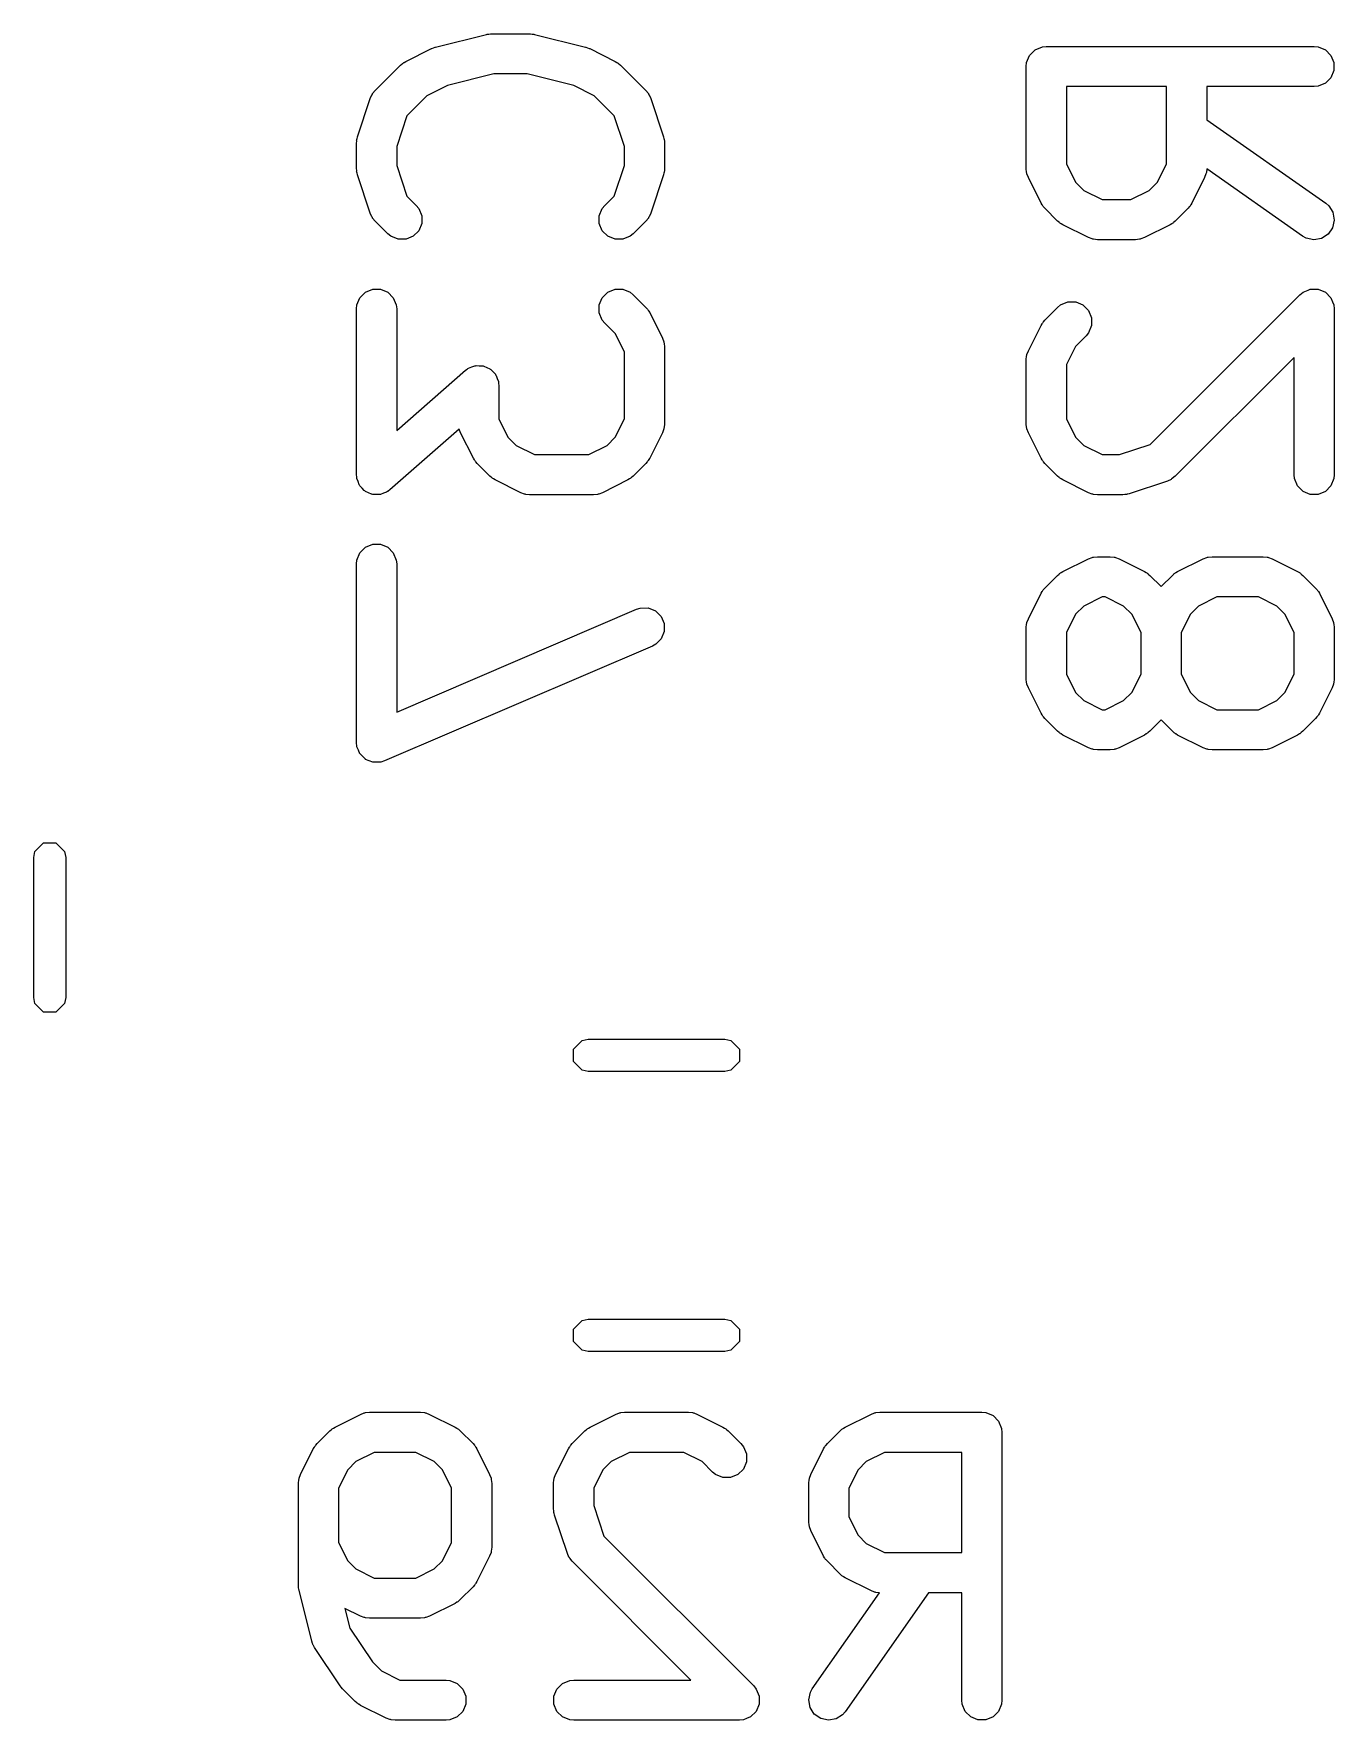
# Model space of a CAD drawing. Header units: inches. Extents: x 1.47 to 5.17, y -6.85 to -1.2.
# Drawn here: x 3.314 to 3.5051, y -6.5088 to -6.2609 of the extents above; entities that cross this region are included whole.
import ezdxf

# ---------------------------------------------------------------- set-up
doc = ezdxf.new("R2010")
doc.units = ezdxf.units.IN
doc.header["$MEASUREMENT"] = 0
doc.layers.add('B.Silkscreen', color=31, linetype='CONTINUOUS', true_color=0xe8b2a7)

msp = doc.modelspace()

# ---------------------------------------------------------------- linework, layer by layer
at = {"layer": 'B.Silkscreen', "linetype": 'CONTINUOUS'}
for p, q in [((3.37302, -6.26281), (3.38052, -6.26094)), ((3.38052, -6.26094), (3.38062, -6.26092)), ((3.38062, -6.26092), (3.38066, -6.26091)), ((3.38066, -6.26091), (3.38088, -6.26089)), ((3.38088, -6.26089), (3.38109, -6.26085)), ((3.38109, -6.26085), (3.38114, -6.26086)), ((3.38114, -6.26086), (3.38124, -6.26085)), ((3.38124, -6.26085), (3.38686, -6.26085)), ((3.38686, -6.26085), (3.38696, -6.26086)), ((3.38696, -6.26086), (3.387, -6.26085)), ((3.387, -6.26085), (3.38722, -6.26089)), ((3.38722, -6.26089), (3.38744, -6.26091)), ((3.38744, -6.26091), (3.38748, -6.26092)), ((3.38748, -6.26092), (3.38758, -6.26094)), ((3.38758, -6.26094), (3.39508, -6.26281)), ((3.36867, -6.26491), (3.37242, -6.26304)), ((3.37242, -6.26304), (3.37246, -6.26302)), ((3.37246, -6.26302), (3.37248, -6.26301)), ((3.37248, -6.26301), (3.37272, -6.26292)), ((3.37272, -6.26292), (3.37296, -6.26283)), ((3.37296, -6.26283), (3.37298, -6.26283)), ((3.37298, -6.26283), (3.37302, -6.26281)), ((3.39508, -6.26281), (3.39512, -6.26283)), ((3.39512, -6.26283), (3.39514, -6.26283)), ((3.39514, -6.26283), (3.39538, -6.26292)), ((3.39538, -6.26292), (3.39562, -6.26301)), ((3.39562, -6.26301), (3.39564, -6.26302)), ((3.39564, -6.26302), (3.39568, -6.26304)), ((3.39568, -6.26304), (3.39943, -6.26491)), ((3.45989, -6.2651), (3.46033, -6.26404)), ((3.46033, -6.26404), (3.46115, -6.26322)), ((3.46115, -6.26322), (3.46221, -6.26278)), ((3.46221, -6.26278), (3.46279, -6.26272)), ((3.46279, -6.26272), (3.50216, -6.26272)), ((3.50216, -6.26272), (3.50273, -6.26278)), ((3.50273, -6.26278), (3.5038, -6.26322)), ((3.5038, -6.26322), (3.50461, -6.26404)), ((3.50461, -6.26404), (3.50505, -6.2651)), ((3.36415, -6.26921), (3.3679, -6.26546)), ((3.3679, -6.26546), (3.36813, -6.26528)), ((3.36813, -6.26528), (3.36818, -6.26522)), ((3.36818, -6.26522), (3.36827, -6.26516)), ((3.36827, -6.26516), (3.36835, -6.2651)), ((3.36835, -6.2651), (3.36842, -6.26507)), ((3.36842, -6.26507), (3.36867, -6.26491)), ((3.3816, -6.26676), (3.37477, -6.26846)), ((3.3865, -6.26676), (3.3816, -6.26676)), ((3.39333, -6.26846), (3.3865, -6.26676)), ((3.39943, -6.26491), (3.39968, -6.26507)), ((3.39968, -6.26507), (3.39975, -6.2651)), ((3.39975, -6.2651), (3.39983, -6.26516)), ((3.39983, -6.26516), (3.39992, -6.26522)), ((3.39992, -6.26522), (3.39997, -6.26528)), ((3.39997, -6.26528), (3.4002, -6.26546)), ((3.4002, -6.26546), (3.40395, -6.26921)), ((3.45984, -6.26568), (3.45989, -6.2651)), ((3.45984, -6.28068), (3.45984, -6.26568)), ((3.50505, -6.26625), (3.50461, -6.26732)), ((3.50505, -6.2651), (3.50505, -6.26625)), ((3.36378, -6.26966), (3.36415, -6.26921)), ((3.37477, -6.26846), (3.37174, -6.26998)), ((3.39636, -6.26998), (3.39333, -6.26846)), ((3.40395, -6.26921), (3.40431, -6.26966)), ((3.48046, -6.26863), (3.46574, -6.26863)), ((3.46574, -6.26863), (3.46574, -6.27998)), ((3.48046, -6.27998), (3.48046, -6.26863)), ((3.50216, -6.26863), (3.48636, -6.26863)), ((3.48636, -6.26863), (3.48636, -6.27351)), ((3.50273, -6.26857), (3.50216, -6.26863)), ((3.5038, -6.26813), (3.50273, -6.26857)), ((3.50461, -6.26732), (3.5038, -6.26813)), ((3.36156, -6.27599), (3.36344, -6.27037)), ((3.36344, -6.27037), (3.36367, -6.26984)), ((3.36367, -6.26984), (3.36374, -6.26976)), ((3.36374, -6.26976), (3.36378, -6.26966)), ((3.37174, -6.26998), (3.36882, -6.2729)), ((3.39928, -6.2729), (3.39636, -6.26998)), ((3.40431, -6.26966), (3.40435, -6.26976)), ((3.40435, -6.26976), (3.40442, -6.26984)), ((3.40442, -6.26984), (3.40466, -6.27037)), ((3.40466, -6.27037), (3.40653, -6.27599)), ((3.36882, -6.2729), (3.36732, -6.27741)), ((3.40078, -6.27741), (3.39928, -6.2729)), ((3.48636, -6.27351), (3.50385, -6.28576)), ((3.36141, -6.27693), (3.36144, -6.27663)), ((3.36143, -6.27656), (3.36146, -6.27645)), ((3.36144, -6.27663), (3.36143, -6.27656)), ((3.36146, -6.27645), (3.36147, -6.27635)), ((3.36147, -6.27635), (3.3615, -6.27628)), ((3.3615, -6.27628), (3.36156, -6.27599)), ((3.40653, -6.27599), (3.4066, -6.27628)), ((3.4066, -6.27628), (3.40663, -6.27635)), ((3.40663, -6.27635), (3.40664, -6.27645)), ((3.40664, -6.27645), (3.40666, -6.27656)), ((3.40666, -6.27656), (3.40666, -6.27663)), ((3.40666, -6.27663), (3.40669, -6.27693)), ((3.36141, -6.28068), (3.36141, -6.27693)), ((3.36732, -6.27741), (3.36732, -6.2802)), ((3.40078, -6.2802), (3.40078, -6.27741)), ((3.40669, -6.27693), (3.40669, -6.28068)), ((3.36144, -6.28097), (3.36141, -6.28068)), ((3.36143, -6.28105), (3.36144, -6.28097)), ((3.36146, -6.28115), (3.36143, -6.28105)), ((3.36147, -6.28125), (3.36146, -6.28115)), ((3.3615, -6.28132), (3.36147, -6.28125)), ((3.36156, -6.28161), (3.3615, -6.28132)), ((3.36344, -6.28723), (3.36156, -6.28161)), ((3.36732, -6.2802), (3.36882, -6.28471)), ((3.39928, -6.28471), (3.40078, -6.2802)), ((3.40653, -6.28161), (3.40466, -6.28723)), ((3.4066, -6.28132), (3.40653, -6.28161)), ((3.40663, -6.28125), (3.4066, -6.28132)), ((3.40664, -6.28115), (3.40663, -6.28125)), ((3.40666, -6.28105), (3.40664, -6.28115)), ((3.40669, -6.28068), (3.40666, -6.28097)), ((3.40666, -6.28097), (3.40666, -6.28105)), ((3.45989, -6.28125), (3.45984, -6.28068)), ((3.45993, -6.28135), (3.45989, -6.28125)), ((3.45994, -6.28146), (3.45993, -6.28135)), ((3.46015, -6.282), (3.45994, -6.28146)), ((3.46574, -6.27998), (3.46709, -6.28268)), ((3.47911, -6.28268), (3.48046, -6.27998)), ((3.48626, -6.28146), (3.48605, -6.282)), ((3.48627, -6.28135), (3.48626, -6.28146)), ((3.48631, -6.28125), (3.48627, -6.28135)), ((3.48636, -6.28072), (3.48631, -6.28125)), ((3.50046, -6.29059), (3.48636, -6.28072)), ((3.46202, -6.28575), (3.46015, -6.282)), ((3.46709, -6.28268), (3.46829, -6.28387)), ((3.46829, -6.28387), (3.47098, -6.28522)), ((3.47521, -6.28522), (3.47791, -6.28387)), ((3.47791, -6.28387), (3.47911, -6.28268)), ((3.48605, -6.282), (3.48418, -6.28575)), ((3.36882, -6.28471), (3.3702, -6.28609)), ((3.3702, -6.28609), (3.37057, -6.28653)), ((3.37057, -6.28653), (3.37101, -6.2876)), ((3.39709, -6.2876), (3.39753, -6.28653)), ((3.39753, -6.28653), (3.3979, -6.28609)), ((3.3979, -6.28609), (3.39928, -6.28471)), ((3.46218, -6.28599), (3.46202, -6.28575)), ((3.46221, -6.28607), (3.46218, -6.28599)), ((3.46227, -6.28615), (3.46221, -6.28607)), ((3.46233, -6.28624), (3.46227, -6.28615)), ((3.46239, -6.28629), (3.46233, -6.28624)), ((3.46257, -6.28651), (3.46239, -6.28629)), ((3.46445, -6.28839), (3.46257, -6.28651)), ((3.47098, -6.28522), (3.47521, -6.28522)), ((3.48362, -6.28651), (3.48175, -6.28839)), ((3.48381, -6.28629), (3.48362, -6.28651)), ((3.48387, -6.28624), (3.48381, -6.28629)), ((3.48392, -6.28615), (3.48387, -6.28624)), ((3.48399, -6.28607), (3.48392, -6.28615)), ((3.48402, -6.28599), (3.48399, -6.28607)), ((3.48418, -6.28575), (3.48402, -6.28599)), ((3.50385, -6.28576), (3.50429, -6.28613)), ((3.50429, -6.28613), (3.50491, -6.2871)), ((3.36367, -6.28776), (3.36344, -6.28723)), ((3.36374, -6.28784), (3.36367, -6.28776)), ((3.36378, -6.28794), (3.36374, -6.28784)), ((3.36415, -6.28839), (3.36378, -6.28794)), ((3.36602, -6.29026), (3.36415, -6.28839)), ((3.37101, -6.28875), (3.37057, -6.28982)), ((3.37101, -6.2876), (3.37101, -6.28875)), ((3.39709, -6.28875), (3.39709, -6.2876)), ((3.39753, -6.28982), (3.39709, -6.28875)), ((3.40395, -6.28839), (3.40207, -6.29026)), ((3.40431, -6.28794), (3.40395, -6.28839)), ((3.40435, -6.28784), (3.40431, -6.28794)), ((3.40442, -6.28776), (3.40435, -6.28784)), ((3.40466, -6.28723), (3.40442, -6.28776)), ((3.46468, -6.28857), (3.46445, -6.28839)), ((3.46473, -6.28863), (3.46468, -6.28857)), ((3.46482, -6.28869), (3.46473, -6.28863)), ((3.4649, -6.28876), (3.46482, -6.28869)), ((3.46497, -6.28879), (3.4649, -6.28876)), ((3.46522, -6.28894), (3.46497, -6.28879)), ((3.46897, -6.29082), (3.46522, -6.28894)), ((3.48098, -6.28894), (3.47723, -6.29082)), ((3.48123, -6.28879), (3.48098, -6.28894)), ((3.4813, -6.28876), (3.48123, -6.28879)), ((3.48138, -6.28869), (3.4813, -6.28876)), ((3.48147, -6.28863), (3.48138, -6.28869)), ((3.48152, -6.28857), (3.48147, -6.28863)), ((3.48175, -6.28839), (3.48152, -6.28857)), ((3.50511, -6.28824), (3.50486, -6.28936)), ((3.50491, -6.2871), (3.50511, -6.28824)), ((3.36647, -6.29063), (3.36602, -6.29026)), ((3.36754, -6.29107), (3.36647, -6.29063)), ((3.36869, -6.29107), (3.36754, -6.29107)), ((3.36975, -6.29063), (3.36869, -6.29107)), ((3.37057, -6.28982), (3.36975, -6.29063)), ((3.39834, -6.29063), (3.39753, -6.28982)), ((3.39941, -6.29107), (3.39834, -6.29063)), ((3.40056, -6.29107), (3.39941, -6.29107)), ((3.40162, -6.29063), (3.40056, -6.29107)), ((3.40207, -6.29026), (3.40162, -6.29063)), ((3.46951, -6.29102), (3.46897, -6.29082)), ((3.46961, -6.29103), (3.46951, -6.29102)), ((3.46971, -6.29107), (3.46961, -6.29103)), ((3.47029, -6.29113), (3.46971, -6.29107)), ((3.47591, -6.29113), (3.47029, -6.29113)), ((3.47649, -6.29107), (3.47591, -6.29113)), ((3.47659, -6.29103), (3.47649, -6.29107)), ((3.47669, -6.29102), (3.47659, -6.29103)), ((3.47723, -6.29082), (3.47669, -6.29102)), ((3.50097, -6.29088), (3.50046, -6.29059)), ((3.50209, -6.29113), (3.50097, -6.29088)), ((3.50323, -6.29093), (3.50209, -6.29113)), ((3.5042, -6.29031), (3.50323, -6.29093)), ((3.50486, -6.28936), (3.5042, -6.29031)), ((3.36191, -6.29966), (3.36272, -6.29884)), ((3.36272, -6.29884), (3.36379, -6.2984)), ((3.36379, -6.2984), (3.36494, -6.2984)), ((3.36494, -6.2984), (3.366, -6.29884)), ((3.366, -6.29884), (3.36682, -6.29966)), ((3.39753, -6.29966), (3.39834, -6.29884)), ((3.39834, -6.29884), (3.39941, -6.2984)), ((3.39941, -6.2984), (3.40056, -6.2984)), ((3.40056, -6.2984), (3.40162, -6.29884)), ((3.40162, -6.29884), (3.40207, -6.29921)), ((3.50007, -6.29921), (3.50052, -6.29884)), ((3.50052, -6.29884), (3.50127, -6.29853)), ((3.50127, -6.29853), (3.50158, -6.2984)), ((3.50158, -6.2984), (3.50273, -6.2984)), ((3.50273, -6.2984), (3.5038, -6.29884)), ((3.5038, -6.29884), (3.50461, -6.29966)), ((3.36141, -6.3013), (3.36147, -6.30072)), ((3.36141, -6.32567), (3.36141, -6.3013)), ((3.36147, -6.30072), (3.36191, -6.29966)), ((3.36682, -6.29966), (3.36726, -6.30072)), ((3.36726, -6.30072), (3.36732, -6.3013)), ((3.36732, -6.3013), (3.36732, -6.31916)), ((3.39709, -6.30072), (3.39753, -6.29966)), ((3.39709, -6.30187), (3.39709, -6.30072)), ((3.40207, -6.29921), (3.40395, -6.30109)), ((3.40395, -6.30109), (3.40413, -6.30131)), ((3.40413, -6.30131), (3.40419, -6.30136)), ((3.40419, -6.30136), (3.40425, -6.30145)), ((3.40425, -6.30145), (3.40431, -6.30153)), ((3.40431, -6.30153), (3.40434, -6.3016)), ((3.40434, -6.3016), (3.4045, -6.30185)), ((3.46257, -6.30296), (3.46445, -6.30109)), ((3.46445, -6.30109), (3.4649, -6.30072)), ((3.4649, -6.30072), (3.46596, -6.30028)), ((3.46596, -6.30028), (3.46711, -6.30028)), ((3.46711, -6.30028), (3.46818, -6.30072)), ((3.46818, -6.30072), (3.46899, -6.30153)), ((3.46899, -6.30153), (3.46943, -6.3026)), ((3.47807, -6.32121), (3.50007, -6.29921)), ((3.50461, -6.29966), (3.50487, -6.30028)), ((3.50487, -6.30028), (3.50505, -6.30072)), ((3.50505, -6.30072), (3.50511, -6.3013)), ((3.50511, -6.3013), (3.50511, -6.32567)), ((3.39753, -6.30294), (3.39709, -6.30187)), ((3.3979, -6.30339), (3.39753, -6.30294)), ((3.39943, -6.30492), (3.3979, -6.30339)), ((3.4045, -6.30185), (3.40637, -6.3056)), ((3.46015, -6.30748), (3.46202, -6.30373)), ((3.46202, -6.30373), (3.46218, -6.30348)), ((3.46218, -6.30348), (3.46221, -6.30341)), ((3.46221, -6.30341), (3.46227, -6.30333)), ((3.46227, -6.30333), (3.46233, -6.30324)), ((3.46233, -6.30324), (3.46239, -6.30319)), ((3.46239, -6.30319), (3.46257, -6.30296)), ((3.46943, -6.30375), (3.46899, -6.30481)), ((3.46943, -6.3026), (3.46943, -6.30375)), ((3.40078, -6.30762), (3.39943, -6.30492)), ((3.40637, -6.3056), (3.40658, -6.30614)), ((3.40658, -6.30614), (3.40659, -6.30625)), ((3.40659, -6.30625), (3.40663, -6.30635)), ((3.40663, -6.30635), (3.40669, -6.30692)), ((3.46863, -6.30526), (3.46709, -6.3068)), ((3.46899, -6.30481), (3.46863, -6.30526)), ((3.40078, -6.31747), (3.40078, -6.30762)), ((3.40669, -6.30692), (3.40669, -6.31817)), ((3.45984, -6.3088), (3.45989, -6.30822)), ((3.45984, -6.31817), (3.45984, -6.3088)), ((3.45989, -6.30822), (3.45993, -6.30812)), ((3.45993, -6.30812), (3.45994, -6.30802)), ((3.45994, -6.30802), (3.46015, -6.30748)), ((3.46709, -6.3068), (3.46574, -6.30949)), ((3.49921, -6.30843), (3.48175, -6.32588)), ((3.49921, -6.32567), (3.49921, -6.30843)), ((3.36732, -6.31916), (3.37742, -6.31032)), ((3.37742, -6.31032), (3.37767, -6.31015)), ((3.37767, -6.31015), (3.37772, -6.31009)), ((3.37772, -6.31009), (3.37777, -6.31007)), ((3.37777, -6.31007), (3.37789, -6.30999)), ((3.37789, -6.30999), (3.37834, -6.30983)), ((3.37834, -6.30983), (3.37878, -6.30965)), ((3.37878, -6.30965), (3.37888, -6.30965)), ((3.37888, -6.30965), (3.37898, -6.30962)), ((3.37898, -6.30962), (3.37946, -6.30965)), ((3.37946, -6.30965), (3.37994, -6.30965)), ((3.37994, -6.30965), (3.38003, -6.30969)), ((3.38003, -6.30969), (3.38013, -6.3097)), ((3.38013, -6.3097), (3.38056, -6.30991)), ((3.38056, -6.30991), (3.381, -6.31009)), ((3.381, -6.31009), (3.38107, -6.31016)), ((3.38107, -6.31016), (3.38116, -6.31021)), ((3.38116, -6.31021), (3.38148, -6.31057)), ((3.38148, -6.31057), (3.38182, -6.31091)), ((3.38182, -6.31091), (3.38185, -6.311)), ((3.38185, -6.311), (3.38192, -6.31107)), ((3.38192, -6.31107), (3.38207, -6.31153)), ((3.38207, -6.31153), (3.38226, -6.31197)), ((3.46574, -6.30949), (3.46574, -6.31747)), ((3.38226, -6.31197), (3.38227, -6.31211)), ((3.38227, -6.31211), (3.38229, -6.31216)), ((3.38229, -6.31216), (3.38228, -6.31224)), ((3.38228, -6.31224), (3.38231, -6.31255)), ((3.38231, -6.31255), (3.38231, -6.31747)), ((3.37652, -6.31896), (3.36631, -6.32789)), ((3.37672, -6.31949), (3.37652, -6.31896)), ((3.38231, -6.31747), (3.38366, -6.32017)), ((3.39943, -6.32017), (3.40078, -6.31747)), ((3.40658, -6.31895), (3.40637, -6.31949)), ((3.40659, -6.31885), (3.40658, -6.31895)), ((3.40663, -6.31875), (3.40659, -6.31885)), ((3.40669, -6.31817), (3.40663, -6.31875)), ((3.45989, -6.31875), (3.45984, -6.31817)), ((3.45993, -6.31885), (3.45989, -6.31875)), ((3.45994, -6.31895), (3.45993, -6.31885)), ((3.46015, -6.31949), (3.45994, -6.31895)), ((3.46574, -6.31747), (3.46709, -6.32017)), ((3.37859, -6.32324), (3.37672, -6.31949)), ((3.38366, -6.32017), (3.38486, -6.32137)), ((3.38486, -6.32137), (3.38756, -6.32272)), ((3.39554, -6.32272), (3.39823, -6.32137)), ((3.39823, -6.32137), (3.39943, -6.32017)), ((3.40637, -6.31949), (3.4045, -6.32324)), ((3.46202, -6.32324), (3.46015, -6.31949)), ((3.46709, -6.32017), (3.46829, -6.32137)), ((3.46829, -6.32137), (3.47098, -6.32272)), ((3.47356, -6.32272), (3.47807, -6.32121)), ((3.37875, -6.32349), (3.37859, -6.32324)), ((3.37878, -6.32356), (3.37875, -6.32349)), ((3.37885, -6.32364), (3.37878, -6.32356)), ((3.3789, -6.32373), (3.37885, -6.32364)), ((3.37896, -6.32378), (3.3789, -6.32373)), ((3.37915, -6.32401), (3.37896, -6.32378)), ((3.38756, -6.32272), (3.39554, -6.32272)), ((3.40413, -6.32378), (3.40395, -6.32401)), ((3.40419, -6.32373), (3.40413, -6.32378)), ((3.40425, -6.32364), (3.40419, -6.32373)), ((3.40431, -6.32356), (3.40425, -6.32364)), ((3.40434, -6.32349), (3.40431, -6.32356)), ((3.4045, -6.32324), (3.40434, -6.32349)), ((3.46218, -6.32349), (3.46202, -6.32324)), ((3.46221, -6.32356), (3.46218, -6.32349)), ((3.46227, -6.32364), (3.46221, -6.32356)), ((3.46233, -6.32373), (3.46227, -6.32364)), ((3.46239, -6.32378), (3.46233, -6.32373)), ((3.46257, -6.32401), (3.46239, -6.32378)), ((3.47098, -6.32272), (3.47356, -6.32272)), ((3.36144, -6.32597), (3.36141, -6.32567)), ((3.36144, -6.32605), (3.36144, -6.32597)), ((3.36145, -6.32611), (3.36144, -6.32605)), ((3.36147, -6.32625), (3.36145, -6.32611)), ((3.36165, -6.32669), (3.36147, -6.32625)), ((3.38102, -6.32588), (3.37915, -6.32401)), ((3.38125, -6.32607), (3.38102, -6.32588)), ((3.3813, -6.32613), (3.38125, -6.32607)), ((3.38139, -6.32618), (3.3813, -6.32613)), ((3.38147, -6.32625), (3.38139, -6.32618)), ((3.38154, -6.32628), (3.38147, -6.32625)), ((3.38179, -6.32644), (3.38154, -6.32628)), ((3.38554, -6.32831), (3.38179, -6.32644)), ((3.4013, -6.32644), (3.39755, -6.32831)), ((3.40155, -6.32628), (3.4013, -6.32644)), ((3.40162, -6.32625), (3.40155, -6.32628)), ((3.4017, -6.32618), (3.40162, -6.32625)), ((3.40179, -6.32613), (3.4017, -6.32618)), ((3.40184, -6.32607), (3.40179, -6.32613)), ((3.40207, -6.32588), (3.40184, -6.32607)), ((3.40395, -6.32401), (3.40207, -6.32588)), ((3.46445, -6.32588), (3.46257, -6.32401)), ((3.46468, -6.32607), (3.46445, -6.32588)), ((3.46473, -6.32613), (3.46468, -6.32607)), ((3.46482, -6.32618), (3.46473, -6.32613)), ((3.4649, -6.32625), (3.46482, -6.32618)), ((3.46497, -6.32628), (3.4649, -6.32625)), ((3.46522, -6.32644), (3.46497, -6.32628)), ((3.46897, -6.32831), (3.46522, -6.32644)), ((3.48112, -6.32636), (3.48059, -6.3266)), ((3.4812, -6.32629), (3.48112, -6.32636)), ((3.4813, -6.32625), (3.4812, -6.32629)), ((3.48175, -6.32588), (3.4813, -6.32625)), ((3.49926, -6.32625), (3.49921, -6.32567)), ((3.4997, -6.32731), (3.49926, -6.32625)), ((3.50505, -6.32625), (3.50461, -6.32731)), ((3.50511, -6.32567), (3.50505, -6.32625)), ((3.3618, -6.32714), (3.36165, -6.32669)), ((3.36187, -6.32722), (3.3618, -6.32714)), ((3.36191, -6.32731), (3.36187, -6.32722)), ((3.36225, -6.32765), (3.36191, -6.32731)), ((3.36256, -6.32801), (3.36225, -6.32765)), ((3.36265, -6.32805), (3.36256, -6.32801)), ((3.36272, -6.32813), (3.36265, -6.32805)), ((3.36317, -6.32831), (3.36272, -6.32813)), ((3.3636, -6.32852), (3.36317, -6.32831)), ((3.36369, -6.32853), (3.3636, -6.32852)), ((3.36379, -6.32857), (3.36369, -6.32853)), ((3.36427, -6.32857), (3.36379, -6.32857)), ((3.36475, -6.3286), (3.36427, -6.32857)), ((3.36484, -6.32857), (3.36475, -6.3286)), ((3.36494, -6.32857), (3.36484, -6.32857)), ((3.36538, -6.32838), (3.36494, -6.32857)), ((3.36584, -6.32823), (3.36538, -6.32838)), ((3.36595, -6.32815), (3.36584, -6.32823)), ((3.366, -6.32813), (3.36595, -6.32815)), ((3.36606, -6.32807), (3.366, -6.32813)), ((3.36631, -6.32789), (3.36606, -6.32807)), ((3.38608, -6.32852), (3.38554, -6.32831)), ((3.38619, -6.32853), (3.38608, -6.32852)), ((3.38628, -6.32857), (3.38619, -6.32853)), ((3.38686, -6.32862), (3.38628, -6.32857)), ((3.39623, -6.32862), (3.38686, -6.32862)), ((3.39681, -6.32857), (3.39623, -6.32862)), ((3.39691, -6.32853), (3.39681, -6.32857)), ((3.39701, -6.32852), (3.39691, -6.32853)), ((3.39755, -6.32831), (3.39701, -6.32852)), ((3.46951, -6.32852), (3.46897, -6.32831)), ((3.46961, -6.32853), (3.46951, -6.32852)), ((3.46971, -6.32857), (3.46961, -6.32853)), ((3.47029, -6.32862), (3.46971, -6.32857)), ((3.47404, -6.32862), (3.47029, -6.32862)), ((3.47433, -6.32859), (3.47404, -6.32862)), ((3.47441, -6.3286), (3.47433, -6.32859)), ((3.47451, -6.32858), (3.47441, -6.3286)), ((3.47461, -6.32857), (3.47451, -6.32858)), ((3.47468, -6.32854), (3.47461, -6.32857)), ((3.47497, -6.32847), (3.47468, -6.32854)), ((3.48059, -6.3266), (3.47497, -6.32847)), ((3.50052, -6.32813), (3.4997, -6.32731)), ((3.50158, -6.32857), (3.50052, -6.32813)), ((3.50273, -6.32857), (3.50158, -6.32857)), ((3.5038, -6.32813), (3.50273, -6.32857)), ((3.50461, -6.32731), (3.5038, -6.32813)), ((3.36191, -6.33715), (3.36272, -6.33634)), ((3.36272, -6.33634), (3.36379, -6.3359)), ((3.36379, -6.3359), (3.36494, -6.3359)), ((3.36494, -6.3359), (3.366, -6.33634)), ((3.366, -6.33634), (3.36682, -6.33715)), ((3.36141, -6.33879), (3.36147, -6.33822)), ((3.36141, -6.36504), (3.36141, -6.33879)), ((3.36147, -6.33822), (3.36191, -6.33715)), ((3.36682, -6.33715), (3.36726, -6.33822)), ((3.36726, -6.33822), (3.36732, -6.33879)), ((3.36732, -6.33879), (3.36732, -6.36056)), ((3.46522, -6.3399), (3.46897, -6.33803)), ((3.46897, -6.33803), (3.46951, -6.33782)), ((3.46951, -6.33782), (3.46961, -6.33781)), ((3.46961, -6.33781), (3.46971, -6.33777)), ((3.46971, -6.33777), (3.47029, -6.33772)), ((3.47029, -6.33772), (3.47216, -6.33772)), ((3.47216, -6.33772), (3.47274, -6.33777)), ((3.47274, -6.33777), (3.47284, -6.33781)), ((3.47284, -6.33781), (3.47294, -6.33782)), ((3.47294, -6.33782), (3.47348, -6.33803)), ((3.47348, -6.33803), (3.47723, -6.3399)), ((3.48209, -6.3399), (3.48584, -6.33803)), ((3.48584, -6.33803), (3.48638, -6.33782)), ((3.48638, -6.33782), (3.48649, -6.33781)), ((3.48649, -6.33781), (3.48658, -6.33777)), ((3.48658, -6.33777), (3.48716, -6.33772)), ((3.48716, -6.33772), (3.49466, -6.33772)), ((3.49466, -6.33772), (3.49524, -6.33777)), ((3.49524, -6.33777), (3.49533, -6.33781)), ((3.49533, -6.33781), (3.49544, -6.33782)), ((3.49544, -6.33782), (3.49598, -6.33803)), ((3.49598, -6.33803), (3.49973, -6.3399)), ((3.46257, -6.34233), (3.46445, -6.34046)), ((3.46445, -6.34046), (3.46468, -6.34027)), ((3.46468, -6.34027), (3.46473, -6.34021)), ((3.46473, -6.34021), (3.46482, -6.34015)), ((3.46482, -6.34015), (3.4649, -6.34009)), ((3.4649, -6.34009), (3.46497, -6.34006)), ((3.46497, -6.34006), (3.46522, -6.3399)), ((3.47723, -6.3399), (3.47748, -6.34006)), ((3.47748, -6.34006), (3.47755, -6.34009)), ((3.47755, -6.34009), (3.47763, -6.34015)), ((3.47763, -6.34015), (3.47772, -6.34021)), ((3.47772, -6.34021), (3.47777, -6.34027)), ((3.47777, -6.34027), (3.478, -6.34046)), ((3.478, -6.34046), (3.47966, -6.34212)), ((3.47966, -6.34212), (3.48132, -6.34046)), ((3.48132, -6.34046), (3.48155, -6.34027)), ((3.48155, -6.34027), (3.4816, -6.34021)), ((3.4816, -6.34021), (3.48169, -6.34015)), ((3.48169, -6.34015), (3.48177, -6.34009)), ((3.48177, -6.34009), (3.48184, -6.34006)), ((3.48184, -6.34006), (3.48209, -6.3399)), ((3.49973, -6.3399), (3.49998, -6.34006)), ((3.49998, -6.34006), (3.50005, -6.34009)), ((3.50005, -6.34009), (3.50013, -6.34015)), ((3.50013, -6.34015), (3.50022, -6.34021)), ((3.50022, -6.34021), (3.50027, -6.34027)), ((3.50027, -6.34027), (3.5005, -6.34046)), ((3.5005, -6.34046), (3.50237, -6.34233)), ((3.46015, -6.34685), (3.46202, -6.3431)), ((3.46202, -6.3431), (3.46218, -6.34285)), ((3.46218, -6.34285), (3.46221, -6.34278)), ((3.46221, -6.34278), (3.46227, -6.3427)), ((3.46227, -6.3427), (3.46233, -6.34261)), ((3.46233, -6.34261), (3.46239, -6.34256)), ((3.46239, -6.34256), (3.46257, -6.34233)), ((3.47098, -6.34362), (3.46829, -6.34497)), ((3.47146, -6.34362), (3.47098, -6.34362)), ((3.47416, -6.34497), (3.47146, -6.34362)), ((3.48786, -6.34362), (3.48516, -6.34497)), ((3.49396, -6.34362), (3.48786, -6.34362)), ((3.49666, -6.34497), (3.49396, -6.34362)), ((3.50237, -6.34233), (3.50256, -6.34256)), ((3.50256, -6.34256), (3.50262, -6.34261)), ((3.50262, -6.34261), (3.50267, -6.3427)), ((3.50267, -6.3427), (3.50274, -6.34278)), ((3.50274, -6.34278), (3.50277, -6.34285)), ((3.50277, -6.34285), (3.50292, -6.3431)), ((3.50292, -6.3431), (3.5048, -6.34685)), ((3.36732, -6.36056), (3.40257, -6.34545)), ((3.40257, -6.34545), (3.40312, -6.34528)), ((3.40312, -6.34528), (3.40427, -6.34526)), ((3.40427, -6.34526), (3.40534, -6.34569)), ((3.40534, -6.34569), (3.40617, -6.3465)), ((3.46709, -6.34617), (3.46574, -6.34886)), ((3.46829, -6.34497), (3.46709, -6.34617)), ((3.47536, -6.34617), (3.47416, -6.34497)), ((3.47671, -6.34886), (3.47536, -6.34617)), ((3.48396, -6.34617), (3.48261, -6.34886)), ((3.48516, -6.34497), (3.48396, -6.34617)), ((3.49786, -6.34617), (3.49666, -6.34497)), ((3.49921, -6.34886), (3.49786, -6.34617)), ((3.40617, -6.3465), (3.40662, -6.34756)), ((3.40664, -6.34871), (3.40621, -6.34978)), ((3.40662, -6.34756), (3.40664, -6.34871)), ((3.45984, -6.34817), (3.45989, -6.34759)), ((3.45984, -6.35567), (3.45984, -6.34817)), ((3.45989, -6.34759), (3.45993, -6.34749)), ((3.45993, -6.34749), (3.45994, -6.34739)), ((3.45994, -6.34739), (3.46015, -6.34685)), ((3.5048, -6.34685), (3.50501, -6.34739)), ((3.50501, -6.34739), (3.50501, -6.34749)), ((3.50501, -6.34749), (3.50505, -6.34759)), ((3.50505, -6.34759), (3.50511, -6.34817)), ((3.50511, -6.34817), (3.50511, -6.35567)), ((3.4049, -6.35088), (3.36553, -6.36775)), ((3.4054, -6.3506), (3.4049, -6.35088)), ((3.40621, -6.34978), (3.4054, -6.3506)), ((3.46574, -6.34886), (3.46574, -6.35497)), ((3.47671, -6.35497), (3.47671, -6.34886)), ((3.48261, -6.34886), (3.48261, -6.35497)), ((3.49921, -6.35497), (3.49921, -6.34886)), ((3.45989, -6.35624), (3.45984, -6.35567)), ((3.46574, -6.35497), (3.46709, -6.35767)), ((3.47536, -6.35767), (3.47671, -6.35497)), ((3.48261, -6.35497), (3.48396, -6.35767)), ((3.49786, -6.35767), (3.49921, -6.35497)), ((3.50511, -6.35567), (3.50505, -6.35624)), ((3.45993, -6.35634), (3.45989, -6.35624)), ((3.45994, -6.35645), (3.45993, -6.35634)), ((3.46015, -6.35699), (3.45994, -6.35645)), ((3.46202, -6.36074), (3.46015, -6.35699)), ((3.46709, -6.35767), (3.46829, -6.35886)), ((3.47416, -6.35886), (3.47536, -6.35767)), ((3.48396, -6.35767), (3.48516, -6.35886)), ((3.49666, -6.35886), (3.49786, -6.35767)), ((3.5048, -6.35699), (3.50292, -6.36074)), ((3.50501, -6.35645), (3.5048, -6.35699)), ((3.50505, -6.35624), (3.50501, -6.35634)), ((3.50501, -6.35634), (3.50501, -6.35645)), ((3.46218, -6.36098), (3.46202, -6.36074)), ((3.46221, -6.36106), (3.46218, -6.36098)), ((3.46227, -6.36114), (3.46221, -6.36106)), ((3.46233, -6.36123), (3.46227, -6.36114)), ((3.46829, -6.35886), (3.47098, -6.36021)), ((3.47098, -6.36021), (3.47146, -6.36021)), ((3.47146, -6.36021), (3.47416, -6.35886)), ((3.48516, -6.35886), (3.48786, -6.36021)), ((3.48786, -6.36021), (3.49396, -6.36021)), ((3.49396, -6.36021), (3.49666, -6.35886)), ((3.50267, -6.36114), (3.50262, -6.36123)), ((3.50274, -6.36106), (3.50267, -6.36114)), ((3.50277, -6.36098), (3.50274, -6.36106)), ((3.50292, -6.36074), (3.50277, -6.36098)), ((3.46239, -6.36128), (3.46233, -6.36123)), ((3.46257, -6.3615), (3.46239, -6.36128)), ((3.46445, -6.36338), (3.46257, -6.3615)), ((3.46468, -6.36356), (3.46445, -6.36338)), ((3.46473, -6.36362), (3.46468, -6.36356)), ((3.46482, -6.36368), (3.46473, -6.36362)), ((3.47772, -6.36362), (3.47763, -6.36368)), ((3.47777, -6.36356), (3.47772, -6.36362)), ((3.478, -6.36338), (3.47777, -6.36356)), ((3.47966, -6.36172), (3.478, -6.36338)), ((3.48132, -6.36338), (3.47966, -6.36172)), ((3.48155, -6.36356), (3.48132, -6.36338)), ((3.4816, -6.36362), (3.48155, -6.36356)), ((3.48169, -6.36368), (3.4816, -6.36362)), ((3.50022, -6.36362), (3.50013, -6.36368)), ((3.50027, -6.36356), (3.50022, -6.36362)), ((3.5005, -6.36338), (3.50027, -6.36356)), ((3.50237, -6.3615), (3.5005, -6.36338)), ((3.50256, -6.36128), (3.50237, -6.3615)), ((3.50262, -6.36123), (3.50256, -6.36128)), ((3.36147, -6.36562), (3.36141, -6.36504)), ((3.36147, -6.36563), (3.36147, -6.36562)), ((3.36147, -6.36565), (3.36147, -6.36563)), ((3.36169, -6.36616), (3.36147, -6.36565)), ((3.4649, -6.36375), (3.46482, -6.36368)), ((3.46497, -6.36378), (3.4649, -6.36375)), ((3.46522, -6.36393), (3.46497, -6.36378)), ((3.46897, -6.36581), (3.46522, -6.36393)), ((3.46951, -6.36601), (3.46897, -6.36581)), ((3.46961, -6.36602), (3.46951, -6.36601)), ((3.46971, -6.36606), (3.46961, -6.36602)), ((3.47029, -6.36612), (3.46971, -6.36606)), ((3.47216, -6.36612), (3.47029, -6.36612)), ((3.47274, -6.36606), (3.47216, -6.36612)), ((3.47284, -6.36602), (3.47274, -6.36606)), ((3.47294, -6.36601), (3.47284, -6.36602)), ((3.47348, -6.36581), (3.47294, -6.36601)), ((3.47723, -6.36393), (3.47348, -6.36581)), ((3.47748, -6.36378), (3.47723, -6.36393)), ((3.47755, -6.36375), (3.47748, -6.36378)), ((3.47763, -6.36368), (3.47755, -6.36375)), ((3.48177, -6.36375), (3.48169, -6.36368)), ((3.48184, -6.36378), (3.48177, -6.36375)), ((3.48209, -6.36393), (3.48184, -6.36378)), ((3.48584, -6.36581), (3.48209, -6.36393)), ((3.48638, -6.36601), (3.48584, -6.36581)), ((3.48649, -6.36602), (3.48638, -6.36601)), ((3.48658, -6.36606), (3.48649, -6.36602)), ((3.48716, -6.36612), (3.48658, -6.36606)), ((3.49466, -6.36612), (3.48716, -6.36612)), ((3.49524, -6.36606), (3.49466, -6.36612)), ((3.49533, -6.36602), (3.49524, -6.36606)), ((3.49544, -6.36601), (3.49533, -6.36602)), ((3.49598, -6.36581), (3.49544, -6.36601)), ((3.49973, -6.36393), (3.49598, -6.36581)), ((3.49998, -6.36378), (3.49973, -6.36393)), ((3.50005, -6.36375), (3.49998, -6.36378)), ((3.50013, -6.36368), (3.50005, -6.36375)), ((3.36191, -6.36668), (3.36169, -6.36616)), ((3.36192, -6.36669), (3.36191, -6.36668)), ((3.36193, -6.36671), (3.36192, -6.36669)), ((3.36233, -6.3671), (3.36193, -6.36671)), ((3.36272, -6.3675), (3.36233, -6.3671)), ((3.36274, -6.3675), (3.36272, -6.3675)), ((3.36275, -6.36752), (3.36274, -6.3675)), ((3.36327, -6.36772), (3.36275, -6.36752)), ((3.36379, -6.36794), (3.36327, -6.36772)), ((3.36381, -6.36794), (3.36379, -6.36794)), ((3.36382, -6.36794), (3.36381, -6.36794)), ((3.36438, -6.36794), (3.36382, -6.36794)), ((3.36494, -6.36794), (3.36438, -6.36794)), ((3.36496, -6.36793), (3.36494, -6.36794)), ((3.36497, -6.36793), (3.36496, -6.36793)), ((3.36553, -6.36775), (3.36497, -6.36793)), ((3.31416, -6.38103), (3.31543, -6.37976)), ((3.31543, -6.37976), (3.31724, -6.37976)), ((3.31724, -6.37976), (3.31852, -6.38103)), ((3.31398, -6.38194), (3.31416, -6.38103)), ((3.31398, -6.40251), (3.31398, -6.38194)), ((3.31852, -6.38103), (3.3187, -6.38194)), ((3.3187, -6.38194), (3.3187, -6.40251)), ((3.31416, -6.40341), (3.31398, -6.40251)), ((3.3187, -6.40251), (3.31852, -6.40341)), ((3.31543, -6.40469), (3.31416, -6.40341)), ((3.31724, -6.40469), (3.31543, -6.40469)), ((3.31852, -6.40341), (3.31724, -6.40469)), ((3.3933, -6.41012), (3.39458, -6.40884)), ((3.3933, -6.41193), (3.3933, -6.41012)), ((3.39458, -6.40884), (3.39548, -6.40866)), ((3.39548, -6.40866), (3.41554, -6.40866)), ((3.41554, -6.40866), (3.41644, -6.40884)), ((3.41644, -6.40884), (3.41772, -6.41012)), ((3.41772, -6.41012), (3.41772, -6.41193)), ((3.39458, -6.41321), (3.3933, -6.41193)), ((3.39548, -6.41339), (3.39458, -6.41321)), ((3.41644, -6.41321), (3.41554, -6.41339)), ((3.41772, -6.41193), (3.41644, -6.41321)), ((3.41554, -6.41339), (3.39548, -6.41339)), ((3.3933, -6.45126), (3.39458, -6.44998)), ((3.39458, -6.44998), (3.39548, -6.4498)), ((3.39548, -6.4498), (3.41554, -6.4498)), ((3.41554, -6.4498), (3.41644, -6.44998)), ((3.41644, -6.44998), (3.41772, -6.45126)), ((3.3933, -6.45307), (3.3933, -6.45126)), ((3.41772, -6.45126), (3.41772, -6.45307)), ((3.39458, -6.45435), (3.3933, -6.45307)), ((3.39548, -6.45453), (3.39458, -6.45435)), ((3.41554, -6.45453), (3.39548, -6.45453)), ((3.41644, -6.45435), (3.41554, -6.45453)), ((3.41772, -6.45307), (3.41644, -6.45435)), ((3.35826, -6.46566), (3.36201, -6.46379)), ((3.36201, -6.46379), (3.36255, -6.46358)), ((3.36255, -6.46358), (3.36266, -6.46357)), ((3.36266, -6.46357), (3.36275, -6.46353)), ((3.36275, -6.46353), (3.36333, -6.46348)), ((3.36333, -6.46348), (3.37083, -6.46348)), ((3.37083, -6.46348), (3.3714, -6.46353)), ((3.3714, -6.46353), (3.3715, -6.46357)), ((3.3715, -6.46357), (3.37161, -6.46358)), ((3.37161, -6.46358), (3.37215, -6.46379)), ((3.37215, -6.46379), (3.3759, -6.46566)), ((3.39575, -6.46566), (3.3995, -6.46379)), ((3.3995, -6.46379), (3.40004, -6.46358)), ((3.40004, -6.46358), (3.40015, -6.46357)), ((3.40015, -6.46357), (3.40025, -6.46353)), ((3.40025, -6.46353), (3.40082, -6.46348)), ((3.40082, -6.46348), (3.4102, -6.46348)), ((3.4102, -6.46348), (3.41077, -6.46353)), ((3.41077, -6.46353), (3.41087, -6.46357)), ((3.41087, -6.46357), (3.41098, -6.46358)), ((3.41098, -6.46358), (3.41152, -6.46379)), ((3.41152, -6.46379), (3.41527, -6.46566)), ((3.43325, -6.46566), (3.437, -6.46379)), ((3.437, -6.46379), (3.43754, -6.46358)), ((3.43754, -6.46358), (3.43765, -6.46357)), ((3.43765, -6.46357), (3.43774, -6.46353)), ((3.43774, -6.46353), (3.43832, -6.46348)), ((3.43832, -6.46348), (3.45332, -6.46348)), ((3.45332, -6.46348), (3.45389, -6.46353)), ((3.45389, -6.46353), (3.45496, -6.46397)), ((3.45496, -6.46397), (3.45577, -6.46479)), ((3.45577, -6.46479), (3.45621, -6.46585)), ((3.35562, -6.46809), (3.35749, -6.46622)), ((3.35749, -6.46622), (3.35772, -6.46603)), ((3.35772, -6.46603), (3.35777, -6.46597)), ((3.35777, -6.46597), (3.35786, -6.46592)), ((3.35786, -6.46592), (3.35794, -6.46585)), ((3.35794, -6.46585), (3.35801, -6.46582)), ((3.35801, -6.46582), (3.35826, -6.46566)), ((3.3759, -6.46566), (3.37615, -6.46582)), ((3.37615, -6.46582), (3.37622, -6.46585)), ((3.37622, -6.46585), (3.3763, -6.46592)), ((3.3763, -6.46592), (3.37639, -6.46597)), ((3.37639, -6.46597), (3.37644, -6.46603)), ((3.37644, -6.46603), (3.37667, -6.46622)), ((3.37667, -6.46622), (3.37854, -6.46809)), ((3.39311, -6.46809), (3.39499, -6.46622)), ((3.39499, -6.46622), (3.39521, -6.46603)), ((3.39521, -6.46603), (3.39526, -6.46597)), ((3.39526, -6.46597), (3.39535, -6.46592)), ((3.39535, -6.46592), (3.39543, -6.46585)), ((3.39543, -6.46585), (3.39551, -6.46582)), ((3.39551, -6.46582), (3.39575, -6.46566)), ((3.41527, -6.46566), (3.41552, -6.46582)), ((3.41552, -6.46582), (3.41559, -6.46585)), ((3.41559, -6.46585), (3.41567, -6.46592)), ((3.41567, -6.46592), (3.41576, -6.46597)), ((3.41576, -6.46597), (3.41581, -6.46603)), ((3.41581, -6.46603), (3.41604, -6.46622)), ((3.41604, -6.46622), (3.41791, -6.46809)), ((3.43061, -6.46809), (3.43248, -6.46622)), ((3.43248, -6.46622), (3.43271, -6.46603)), ((3.43271, -6.46603), (3.43276, -6.46597)), ((3.43276, -6.46597), (3.43285, -6.46592)), ((3.43285, -6.46592), (3.43293, -6.46585)), ((3.43293, -6.46585), (3.433, -6.46582)), ((3.433, -6.46582), (3.43325, -6.46566)), ((3.45621, -6.46585), (3.45627, -6.46643)), ((3.45627, -6.46643), (3.45627, -6.5058)), ((3.35319, -6.47261), (3.35506, -6.46886)), ((3.35506, -6.46886), (3.35522, -6.46861)), ((3.35522, -6.46861), (3.35525, -6.46854)), ((3.35525, -6.46854), (3.35532, -6.46846)), ((3.35532, -6.46846), (3.35537, -6.46837)), ((3.35537, -6.46837), (3.35543, -6.46832)), ((3.35543, -6.46832), (3.35562, -6.46809)), ((3.36403, -6.46938), (3.36133, -6.47073)), ((3.37013, -6.46938), (3.36403, -6.46938)), ((3.37283, -6.47073), (3.37013, -6.46938)), ((3.37854, -6.46809), (3.37873, -6.46832)), ((3.37873, -6.46832), (3.37879, -6.46837)), ((3.37879, -6.46837), (3.37884, -6.46846)), ((3.37884, -6.46846), (3.37891, -6.46854)), ((3.37891, -6.46854), (3.37894, -6.46861)), ((3.37894, -6.46861), (3.37909, -6.46886)), ((3.37909, -6.46886), (3.38097, -6.47261)), ((3.39068, -6.47261), (3.39256, -6.46886)), ((3.39256, -6.46886), (3.39272, -6.46861)), ((3.39272, -6.46861), (3.39275, -6.46854)), ((3.39275, -6.46854), (3.39281, -6.46846)), ((3.39281, -6.46846), (3.39287, -6.46837)), ((3.39287, -6.46837), (3.39293, -6.46832)), ((3.39293, -6.46832), (3.39311, -6.46809)), ((3.40152, -6.46938), (3.39882, -6.47073)), ((3.4095, -6.46938), (3.40152, -6.46938)), ((3.4122, -6.47073), (3.4095, -6.46938)), ((3.41791, -6.46809), (3.41828, -6.46854)), ((3.41828, -6.46854), (3.41872, -6.4696)), ((3.41872, -6.4696), (3.41872, -6.47076)), ((3.42818, -6.47261), (3.43005, -6.46886)), ((3.43005, -6.46886), (3.43021, -6.46861)), ((3.43021, -6.46861), (3.43024, -6.46854)), ((3.43024, -6.46854), (3.43031, -6.46846)), ((3.43031, -6.46846), (3.43036, -6.46837)), ((3.43036, -6.46837), (3.43042, -6.46832)), ((3.43042, -6.46832), (3.43061, -6.46809)), ((3.43902, -6.46938), (3.43632, -6.47073)), ((3.45037, -6.46938), (3.43902, -6.46938)), ((3.45037, -6.4841), (3.45037, -6.46938)), ((3.35298, -6.47315), (3.35319, -6.47261)), ((3.36013, -6.47193), (3.35878, -6.47463)), ((3.36133, -6.47073), (3.36013, -6.47193)), ((3.37403, -6.47193), (3.37283, -6.47073)), ((3.37537, -6.47463), (3.37403, -6.47193)), ((3.38097, -6.47261), (3.38118, -6.47315)), ((3.39048, -6.47315), (3.39068, -6.47261)), ((3.39763, -6.47193), (3.39628, -6.47463)), ((3.39882, -6.47073), (3.39763, -6.47193)), ((3.41374, -6.47227), (3.4122, -6.47073)), ((3.41418, -6.47263), (3.41374, -6.47227)), ((3.41525, -6.47308), (3.41418, -6.47263)), ((3.41746, -6.47263), (3.4164, -6.47308)), ((3.41828, -6.47182), (3.41746, -6.47263)), ((3.41872, -6.47076), (3.41828, -6.47182)), ((3.42797, -6.47315), (3.42818, -6.47261)), ((3.43512, -6.47193), (3.43377, -6.47463)), ((3.43632, -6.47073), (3.43512, -6.47193)), ((3.35288, -6.47393), (3.35293, -6.47335)), ((3.35288, -6.48893), (3.35288, -6.47393)), ((3.35293, -6.47335), (3.35298, -6.47325)), ((3.35298, -6.47325), (3.35298, -6.47315)), ((3.35878, -6.47463), (3.35878, -6.48261)), ((3.37537, -6.48261), (3.37537, -6.47463)), ((3.38118, -6.47315), (3.38118, -6.47325)), ((3.38118, -6.47325), (3.38122, -6.47335)), ((3.38122, -6.47335), (3.38128, -6.47393)), ((3.38128, -6.47393), (3.38128, -6.4833)), ((3.39037, -6.47393), (3.39043, -6.47335)), ((3.39037, -6.47768), (3.39037, -6.47393)), ((3.39043, -6.47335), (3.39047, -6.47325)), ((3.39047, -6.47325), (3.39048, -6.47315)), ((3.39628, -6.47463), (3.39628, -6.4772)), ((3.4164, -6.47308), (3.41525, -6.47308)), ((3.42787, -6.47393), (3.42793, -6.47335)), ((3.42787, -6.47955), (3.42787, -6.47393)), ((3.42793, -6.47335), (3.42797, -6.47325)), ((3.42797, -6.47325), (3.42797, -6.47315)), ((3.43377, -6.47463), (3.43377, -6.47886)), ((3.3904, -6.47797), (3.39037, -6.47768)), ((3.39628, -6.4772), (3.39778, -6.48171)), ((3.3904, -6.47805), (3.3904, -6.47797)), ((3.39042, -6.47815), (3.3904, -6.47805)), ((3.39043, -6.47825), (3.39042, -6.47815)), ((3.39046, -6.47833), (3.39043, -6.47825)), ((3.39052, -6.47861), (3.39046, -6.47833)), ((3.3924, -6.48424), (3.39052, -6.47861)), ((3.42793, -6.48013), (3.42787, -6.47955)), ((3.42797, -6.48023), (3.42793, -6.48013)), ((3.43377, -6.47886), (3.43512, -6.48155)), ((3.35878, -6.48261), (3.36013, -6.4853)), ((3.37403, -6.4853), (3.37537, -6.48261)), ((3.39778, -6.48171), (3.41979, -6.50371)), ((3.42797, -6.48033), (3.42797, -6.48023)), ((3.42818, -6.48087), (3.42797, -6.48033)), ((3.43005, -6.48462), (3.42818, -6.48087)), ((3.43512, -6.48155), (3.43632, -6.48275)), ((3.38097, -6.48462), (3.37909, -6.48837)), ((3.38118, -6.48408), (3.38097, -6.48462)), ((3.38122, -6.48388), (3.38118, -6.48398)), ((3.38118, -6.48398), (3.38118, -6.48408)), ((3.38128, -6.4833), (3.38122, -6.48388)), ((3.39264, -6.48477), (3.3924, -6.48424)), ((3.3927, -6.48485), (3.39264, -6.48477)), ((3.39275, -6.48494), (3.3927, -6.48485)), ((3.39311, -6.48539), (3.39275, -6.48494)), ((3.43021, -6.48487), (3.43005, -6.48462)), ((3.43024, -6.48494), (3.43021, -6.48487)), ((3.43031, -6.48502), (3.43024, -6.48494)), ((3.43036, -6.48511), (3.43031, -6.48502)), ((3.43042, -6.48516), (3.43036, -6.48511)), ((3.43632, -6.48275), (3.43902, -6.4841)), ((3.43902, -6.4841), (3.45037, -6.4841)), ((3.36013, -6.4853), (3.36133, -6.4865)), ((3.36133, -6.4865), (3.36403, -6.48785)), ((3.37013, -6.48785), (3.37283, -6.4865)), ((3.37283, -6.4865), (3.37403, -6.4853)), ((3.41057, -6.50285), (3.39311, -6.48539)), ((3.43061, -6.48539), (3.43042, -6.48516)), ((3.43248, -6.48727), (3.43061, -6.48539)), ((3.43271, -6.48745), (3.43248, -6.48727)), ((3.43276, -6.48751), (3.43271, -6.48745)), ((3.43285, -6.48757), (3.43276, -6.48751)), ((3.43293, -6.48763), (3.43285, -6.48757)), ((3.35289, -6.48903), (3.35288, -6.48893)), ((3.35288, -6.48907), (3.35289, -6.48903)), ((3.35291, -6.48929), (3.35288, -6.48907)), ((3.35293, -6.4895), (3.35291, -6.48929)), ((3.35295, -6.48954), (3.35293, -6.4895)), ((3.35297, -6.48964), (3.35295, -6.48954)), ((3.35484, -6.49714), (3.35297, -6.48964)), ((3.36403, -6.48785), (3.37013, -6.48785)), ((3.37854, -6.48914), (3.37667, -6.49101)), ((3.37873, -6.48891), (3.37854, -6.48914)), ((3.37879, -6.48886), (3.37873, -6.48891)), ((3.37884, -6.48877), (3.37879, -6.48886)), ((3.37891, -6.48869), (3.37884, -6.48877)), ((3.37894, -6.48862), (3.37891, -6.48869)), ((3.37909, -6.48837), (3.37894, -6.48862)), ((3.4284, -6.50411), (3.43828, -6.49)), ((3.433, -6.48766), (3.43293, -6.48763)), ((3.43325, -6.48782), (3.433, -6.48766)), ((3.44548, -6.49001), (3.43324, -6.50749)), ((3.437, -6.48969), (3.43325, -6.48782)), ((3.43754, -6.4899), (3.437, -6.48969)), ((3.43765, -6.48991), (3.43754, -6.4899)), ((3.43774, -6.48995), (3.43765, -6.48991)), ((3.43828, -6.49), (3.43774, -6.48995)), ((3.45037, -6.49001), (3.44548, -6.49001)), ((3.45037, -6.5058), (3.45037, -6.49001)), ((3.36201, -6.49344), (3.35972, -6.4923)), ((3.35972, -6.4923), (3.36045, -6.49521)), ((3.3759, -6.49157), (3.37215, -6.49344)), ((3.37615, -6.49141), (3.3759, -6.49157)), ((3.37622, -6.49138), (3.37615, -6.49141)), ((3.3763, -6.49132), (3.37622, -6.49138)), ((3.37639, -6.49126), (3.3763, -6.49132)), ((3.37644, -6.4912), (3.37639, -6.49126)), ((3.37667, -6.49101), (3.37644, -6.4912)), ((3.36255, -6.49365), (3.36201, -6.49344)), ((3.36266, -6.49366), (3.36255, -6.49365)), ((3.36275, -6.4937), (3.36266, -6.49366)), ((3.36333, -6.49375), (3.36275, -6.4937)), ((3.37083, -6.49375), (3.36333, -6.49375)), ((3.3714, -6.4937), (3.37083, -6.49375)), ((3.3715, -6.49366), (3.3714, -6.4937)), ((3.37161, -6.49365), (3.3715, -6.49366)), ((3.37215, -6.49344), (3.37161, -6.49365)), ((3.35496, -6.49748), (3.35484, -6.49714)), ((3.35498, -6.49755), (3.35496, -6.49748)), ((3.36045, -6.49521), (3.36375, -6.50017)), ((3.35501, -6.49762), (3.35498, -6.49755)), ((3.35504, -6.49769), (3.35501, -6.49762)), ((3.35508, -6.49775), (3.35504, -6.49769)), ((3.35525, -6.49806), (3.35508, -6.49775)), ((3.359, -6.50369), (3.35525, -6.49806)), ((3.36375, -6.50017), (3.36508, -6.5015)), ((3.36508, -6.5015), (3.36778, -6.50285)), ((3.35918, -6.50391), (3.359, -6.50369)), ((3.359, -6.50369), (3.359, -6.50369)), ((3.359, -6.50369), (3.359, -6.50369)), ((3.35936, -6.50414), (3.35918, -6.50391)), ((3.35937, -6.50414), (3.35936, -6.50414)), ((3.36124, -6.50601), (3.35937, -6.50414)), ((3.35937, -6.50414), (3.35937, -6.50414)), ((3.36778, -6.50285), (3.37458, -6.50285)), ((3.37458, -6.50285), (3.37515, -6.5029)), ((3.37515, -6.5029), (3.37622, -6.50334)), ((3.37622, -6.50334), (3.37703, -6.50416)), ((3.37703, -6.50416), (3.37747, -6.50522)), ((3.39043, -6.50522), (3.39087, -6.50416)), ((3.39087, -6.50416), (3.39169, -6.50334)), ((3.39169, -6.50334), (3.39275, -6.5029)), ((3.39275, -6.5029), (3.39333, -6.50285)), ((3.39333, -6.50285), (3.41057, -6.50285)), ((3.41979, -6.50371), (3.42015, -6.50416)), ((3.42015, -6.50416), (3.42059, -6.50522)), ((3.42787, -6.50574), (3.42812, -6.50461)), ((3.42812, -6.50461), (3.4284, -6.50411)), ((3.36147, -6.5062), (3.36124, -6.50601)), ((3.36152, -6.50626), (3.36147, -6.5062)), ((3.36161, -6.50631), (3.36152, -6.50626)), ((3.36169, -6.50638), (3.36161, -6.50631)), ((3.36176, -6.50641), (3.36169, -6.50638)), ((3.36201, -6.50657), (3.36176, -6.50641)), ((3.36576, -6.50844), (3.36201, -6.50657)), ((3.37703, -6.50744), (3.37622, -6.50826)), ((3.37747, -6.50638), (3.37703, -6.50744)), ((3.37747, -6.50522), (3.37747, -6.50638)), ((3.39043, -6.50638), (3.39043, -6.50522)), ((3.39087, -6.50744), (3.39043, -6.50638)), ((3.39169, -6.50826), (3.39087, -6.50744)), ((3.42015, -6.50744), (3.41934, -6.50826)), ((3.42059, -6.50638), (3.42015, -6.50744)), ((3.42059, -6.50522), (3.42059, -6.50638)), ((3.42807, -6.50687), (3.42787, -6.50574)), ((3.42869, -6.50784), (3.42807, -6.50687)), ((3.45042, -6.50638), (3.45037, -6.5058)), ((3.45086, -6.50744), (3.45042, -6.50638)), ((3.45168, -6.50826), (3.45086, -6.50744)), ((3.45577, -6.50744), (3.45496, -6.50826)), ((3.45621, -6.50638), (3.45577, -6.50744)), ((3.45627, -6.5058), (3.45621, -6.50638)), ((3.3663, -6.50865), (3.36576, -6.50844)), ((3.36641, -6.50866), (3.3663, -6.50865)), ((3.3665, -6.5087), (3.36641, -6.50866)), ((3.36708, -6.50875), (3.3665, -6.5087)), ((3.37458, -6.50875), (3.36708, -6.50875)), ((3.37515, -6.5087), (3.37458, -6.50875)), ((3.37622, -6.50826), (3.37515, -6.5087)), ((3.39275, -6.5087), (3.39169, -6.50826)), ((3.39333, -6.50875), (3.39275, -6.5087)), ((3.4177, -6.50875), (3.39333, -6.50875)), ((3.41827, -6.5087), (3.4177, -6.50875)), ((3.41874, -6.5085), (3.41827, -6.5087)), ((3.41934, -6.50826), (3.41874, -6.5085)), ((3.42963, -6.5085), (3.42869, -6.50784)), ((3.43076, -6.50875), (3.42963, -6.5085)), ((3.43189, -6.50855), (3.43076, -6.50875)), ((3.43286, -6.50793), (3.43189, -6.50855)), ((3.43324, -6.50749), (3.43286, -6.50793)), ((3.45274, -6.5087), (3.45168, -6.50826)), ((3.45389, -6.5087), (3.45274, -6.5087)), ((3.45496, -6.50826), (3.45389, -6.5087))]:
    msp.add_line(p, q, dxfattribs=at)

doc.saveas('drawing.dxf')
